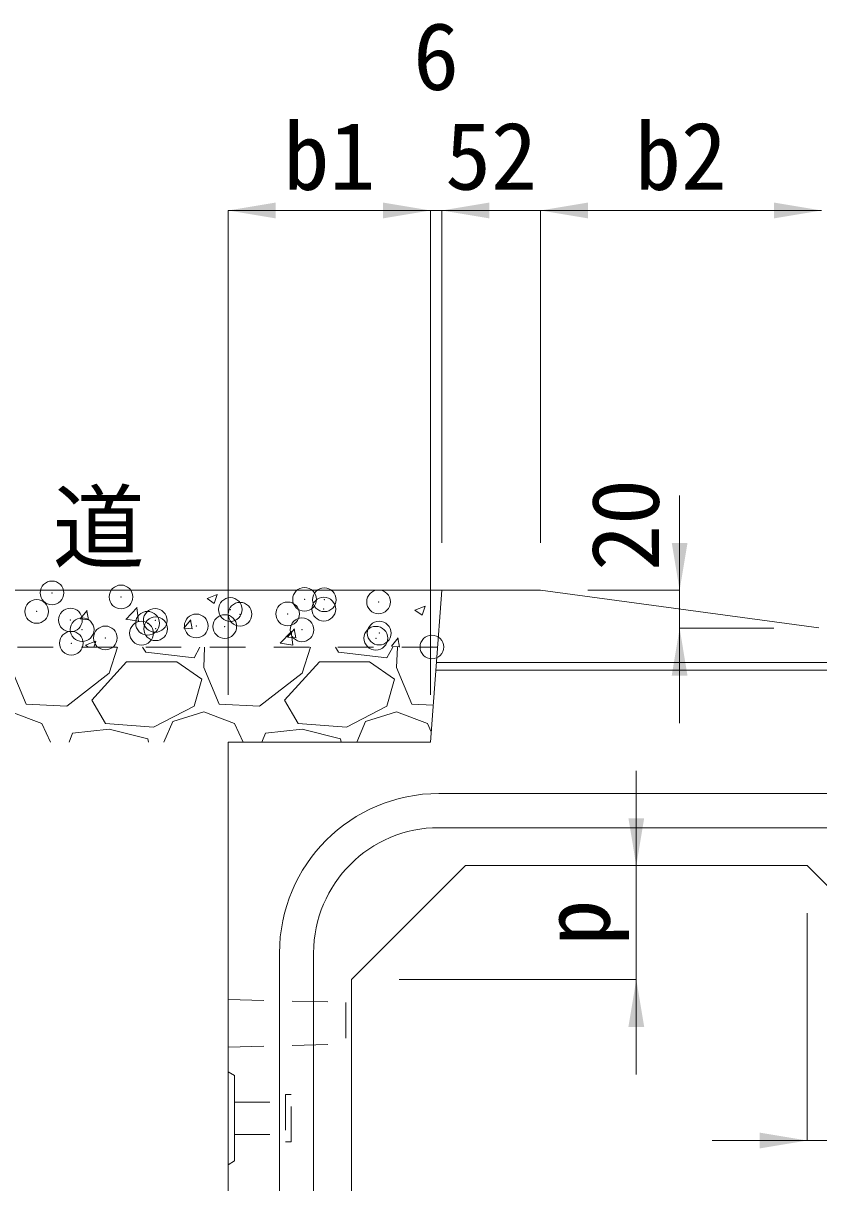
# Model space of a CAD drawing. Units: millimetres, scale not verified. Extents: x 14445 to 39803, y 612 to 10010.
# Drawn here: x 34243 to 34663, y 6159 to 6770 of the extents above; entities that cross this region are included whole.
import ezdxf
from ezdxf.enums import TextEntityAlignment as Align

# ---------------------------------------------------------------- set-up
doc = ezdxf.new("R2010")
doc.units = ezdxf.units.MM
doc.header["$LTSCALE"] = 25
doc.header["$PDMODE"] = 32
doc.header["$PDSIZE"] = 12.5
doc.linetypes.add('USER3', pattern=[1.35, 0.75, -0.6])
for name, color, linetype, lineweight in [('インサート', 3, 'USER3', 9), ('ハッチング', 7, 'Continuous', 5), ('基礎', 7, 'Continuous', 13), ('寸法線', 7, 'Continuous', 13), ('本体', 2, 'Continuous', 13), ('目地', 132, 'Continuous', 5)]:
    doc.layers.add(name, color=color, linetype=linetype, lineweight=lineweight)
doc.layers.add('文字', color=7, linetype='Continuous')
doc.styles.add('ＭＳ ゴシック', font='')
doc.styles.get('ＭＳ ゴシック').set_extended_font_data('MS Gothic')

# ---------------------------------------------------------------- blocks, each defined once
blk = doc.blocks.new('filled_arrow')
at = {"color": 0, "linetype": 'Continuous', "lineweight": -2}
blk.add_solid([(7.5, 1.25), (0, 0), (7.5, -1.25)], dxfattribs=at)

msp = doc.modelspace()

# ---------------------------------------------------------------- linework, layer by layer
at = {"layer": 'インサート'}
for p, q in [((34384.57, 6205.67), (34381.57, 6205.67)), ((34381.57, 6205.67), (34381.57, 6180.67)), ((34384.57, 6180.67), (34384.57, 6205.67)), ((34354.57, 6201.67), (34381.57, 6201.67)), ((34354.57, 6201.67), (34354.57, 6184.67)), ((34354.57, 6184.67), (34381.57, 6184.67)), ((34381.57, 6180.67), (34384.57, 6180.67))]:
    msp.add_line(p, q, dxfattribs=at)
at = {"layer": 'ハッチング'}
for p, q in [((34340.2, 6466.82), (34343.99, 6464.26)), ((34340.22, 6466.86), (34345.55, 6468.91)), ((34343.99, 6464.26), (34345.53, 6468.87)), ((34273.34, 6456.07), (34277.01, 6460.45)), ((34277.7, 6455.64), (34276.82, 6460.41)), ((34297.35, 6455.87), (34303.29, 6462.06)), ((34304.09, 6454.82), (34303.25, 6462.05)), ((34449.71, 6460.72), (34453.5, 6458.16)), ((34449.73, 6460.76), (34455.06, 6462.81)), ((34453.5, 6458.16), (34455.04, 6462.77)), ((34273.34, 6456.07), (34277.89, 6455.67)), ((34297.32, 6455.94), (34304.1, 6454.89)), ((34327.99, 6451.29), (34331.67, 6455.67)), ((34332.36, 6450.85), (34331.48, 6455.63)), ((34327.99, 6451.29), (34332.55, 6450.89)), ((34378.68, 6443.26), (34384.61, 6449.44)), ((34382.65, 6446.51), (34386.32, 6450.89)), ((34385.41, 6442.2), (34384.57, 6449.44)), ((34387.01, 6446.07), (34386.13, 6450.85)), ((34276.17, 6442.24), (34277.76, 6441.17)), ((34276.19, 6442.28), (34281.53, 6444.33)), ((34280.46, 6441.17), (34281.51, 6444.29)), ((34378.65, 6443.32), (34385.42, 6442.27)), ((34382.65, 6446.51), (34387.2, 6446.11)), ((34437.3, 6441.73), (34440.98, 6446.11)), ((34441.67, 6441.29), (34440.79, 6446.07)), ((34288.64, 6427.47), (34293.02, 6441.17)), ((34306.25, 6441.17), (34307.94, 6438.64)), ((34307.94, 6438.64), (34333.34, 6435.59)), ((34333.34, 6435.59), (34336.44, 6441.17)), ((34338.93, 6441.17), (34338.42, 6430.51)), ((34390.24, 6427.47), (34394.62, 6441.17)), ((34407.85, 6441.17), (34409.54, 6438.64)), ((34409.54, 6438.64), (34434.94, 6435.59)), ((34434.94, 6435.59), (34438.04, 6441.17)), ((34437.3, 6441.72), (34441.86, 6441.33)), ((34440.53, 6441.17), (34440.02, 6430.51)), ((34236.82, 6430.51), (34244.95, 6411.21)), ((34279.49, 6413.24), (34297.78, 6433.56)), ((34297.78, 6433.56), (34324.2, 6433.56)), ((34324.2, 6433.56), (34337.4, 6424.42)), ((34338.42, 6430.51), (34346.55, 6411.21)), ((34381.09, 6413.24), (34399.38, 6433.56)), ((34399.38, 6433.56), (34425.8, 6433.56)), ((34425.8, 6433.56), (34439, 6424.42)), ((34440.02, 6430.51), (34448.15, 6411.21)), ((34266.28, 6410.19), (34288.64, 6427.47)), ((34337.4, 6424.42), (34333.34, 6410.19)), ((34367.88, 6410.19), (34390.24, 6427.47)), ((34439, 6424.42), (34434.94, 6410.19)), ((34286.6, 6401.05), (34279.49, 6413.24)), ((34388.2, 6401.05), (34381.09, 6413.24)), ((34236.82, 6407.15), (34253.08, 6401.05)), ((34244.95, 6411.21), (34266.28, 6410.19)), ((34333.34, 6410.19), (34312, 6399.02)), ((34322.16, 6402.07), (34338.42, 6407.15)), ((34338.42, 6407.15), (34354.68, 6401.05)), ((34346.55, 6411.21), (34367.88, 6410.19)), ((34434.94, 6410.19), (34413.6, 6399.02)), ((34423.76, 6402.07), (34440.02, 6407.15)), ((34440.02, 6407.15), (34456.28, 6401.05)), ((34448.15, 6411.21), (34459.33, 6410.68)), ((34253.08, 6401.05), (34257.64, 6391.17)), ((34312, 6399.02), (34286.6, 6401.05)), ((34317.49, 6391.17), (34322.16, 6402.07)), ((34354.68, 6401.05), (34359.24, 6391.17)), ((34413.6, 6399.02), (34388.2, 6401.05)), ((34419.09, 6391.17), (34423.76, 6402.07)), ((34456.28, 6401.05), (34458.28, 6396.7)), ((34267.53, 6391.17), (34269.33, 6395.97)), ((34288.64, 6398), (34269.33, 6395.97)), ((34308.96, 6392.92), (34288.64, 6398)), ((34369.13, 6391.17), (34370.93, 6395.97)), ((34390.24, 6398), (34370.93, 6395.97)), ((34410.56, 6392.92), (34390.24, 6398)), ((34309.31, 6391.17), (34308.96, 6392.92)), ((34410.91, 6391.17), (34410.56, 6392.92))]:
    msp.add_line(p, q, dxfattribs=at)
for p in [(34258.51, 6469.8), (34294.87, 6467.66), (34391.58, 6466.4), (34352.46, 6461.04), (34401.72, 6461.24), (34402, 6466.18), (34430.58, 6465.04), (34250.43, 6460.03), (34268.19, 6455.51), (34312.88, 6455.32), (34357.57, 6458.55), (34382.65, 6458.73), (34274.39, 6450.44), (34305.66, 6448.59), (34308.86, 6453.8), (34313.13, 6450.93), (34334.52, 6452.39), (34349.54, 6452.08), (34390.22, 6450.36), (34430.89, 6448.64), (34268.69, 6443.3), (34286.59, 6446.08), (34429.14, 6445.91), (34458.66, 6441.32)]:
    msp.add_point(p, dxfattribs=at)
at = {"layer": '基礎'}
msp.add_line((34463.87, 6471.17), (34001.37, 6471.17), dxfattribs=at)
at = {"layer": '基礎', "linetype": 'USER3'}
msp.add_line((34461.62, 6441.17), (34001.37, 6441.17), dxfattribs=at)
at = {"layer": '寸法線'}
for p, q in [((34351.37, 6671.17), (34457.87, 6671.17)), ((34351.37, 6416.17), (34351.37, 6671.17)), ((34407.87, 6671.17), (34513.87, 6671.17)), ((34438.87, 6671.17), (34565.87, 6671.17)), ((34457.87, 6416.17), (34457.87, 6671.17)), ((34457.87, 6416.17), (34457.87, 6671.17)), ((34463.87, 6496.17), (34463.87, 6671.17)), ((34463.87, 6496.17), (34463.87, 6671.17)), ((34515.87, 6496.17), (34515.87, 6671.17)), ((34515.87, 6671.17), (34663.87, 6671.17)), ((34515.87, 6496.17), (34515.87, 6671.17)), ((34589.2, 6521.17), (34589.2, 6401.17)), ((34540.87, 6471.17), (34589.2, 6471.17)), ((34638.87, 6451.17), (34589.2, 6451.17)), ((34566.37, 6216.17), (34566.37, 6376.17)), ((34656.37, 6301.17), (34656.37, 6181.43)), ((34441.37, 6266.17), (34566.37, 6266.17)), ((34606.37, 6181.43), (34766.37, 6181.43))]:
    msp.add_line(p, q, dxfattribs=at)
at = {"layer": '本体'}
for p, q in [((34457.87, 6391.17), (34463.87, 6471.17)), ((34463.87, 6471.17), (34515.87, 6471.17)), ((34515.87, 6471.17), (34662.54, 6451.35)), ((34351.37, 6391.17), (34351.37, 5961.17)), ((34351.37, 6391.17), (34457.87, 6391.17)), ((34416.37, 6266.17), (34476.37, 6326.17)), ((34476.37, 6326.17), (34656.37, 6326.17)), ((34656.37, 6326.17), (34716.37, 6266.17)), ((34416.37, 6266.17), (34416.37, 6096.7))]:
    msp.add_line(p, q, dxfattribs=at)
at = {"layer": '本体', "linetype": 'USER3', "lineweight": 9}
for p, q in [((34351.37, 6255.67), (34351.37, 6230.67)), ((34351.37, 6255.67), (34413.37, 6254.17)), ((34413.37, 6254.17), (34413.37, 6232.17)), ((34351.37, 6230.67), (34413.37, 6232.17))]:
    msp.add_line(p, q, dxfattribs=at)
at = {"layer": '本体', "lineweight": 9}
for p, q in [((34351.37, 6217.67), (34354.57, 6215.67)), ((34354.57, 6215.67), (34354.57, 6170.67)), ((34354.57, 6170.67), (34351.37, 6168.67))]:
    msp.add_line(p, q, dxfattribs=at)
at = {"layer": '目地'}
for p, q in [((34742.47, 6433.17), (34461.02, 6433.17)), ((34742.8, 6429.17), (34460.72, 6429.17)), ((34670.37, 6364.17), (34462.37, 6364.17)), ((34670.37, 6346.17), (34462.37, 6346.17)), ((34378.37, 6280.17), (34378.37, 6096.7)), ((34396.37, 6280.17), (34396.37, 6096.7))]:
    msp.add_line(p, q, dxfattribs=at)
for radius in [84, 66]:
    msp.add_arc((34462.37, 6280.17), radius, 90, 180, dxfattribs=at)

# ---------------------------------------------------------------- block references
at = {"layer": '寸法線', "xscale": 3.33, "yscale": 3.33}
for p in [(34351.37, 6671.17), (34463.87, 6671.17), (34515.87, 6671.17), (34515.87, 6671.17)]:
    msp.add_blockref('filled_arrow', p, dxfattribs=at)
for p, rotation in [((34457.87, 6671.17), 180), ((34457.87, 6671.17), 180), ((34663.87, 6671.17), 180), ((34589.2, 6471.17), 90), ((34589.2, 6451.17), 270), ((34566.37, 6326.17), 90), ((34566.37, 6266.17), 270), ((34656.37, 6181.43), 180)]:
    msp.add_blockref('filled_arrow', p, dxfattribs=dict(at, rotation=rotation))

# ---------------------------------------------------------------- texts
at = {"layer": '寸法線', "style": 'ＭＳ ゴシック'}
for s, p in [('6', (34460.87, 6752.42)), ('b1', (34404.62, 6699.92)), ('52', (34489.87, 6699.92)), ('b2', (34589.87, 6699.92))]:
    msp.add_text(s, height=35.6, dxfattribs=at).set_placement(p, align=Align.MIDDLE_CENTER)
for s, p in [('20', (34560.45, 6505.57)), ('p', (34534.48, 6296.17))]:
    msp.add_text(s, height=35.6, rotation=90, dxfattribs=at).set_placement(p, align=Align.MIDDLE_CENTER)
at = {"layer": '文字', "style": 'ＭＳ ゴシック'}
msp.add_text('歩 道', height=35.6, dxfattribs=at).set_placement((34246.7, 6504.46), align=Align.MIDDLE_CENTER)

doc.saveas('drawing.dxf')
